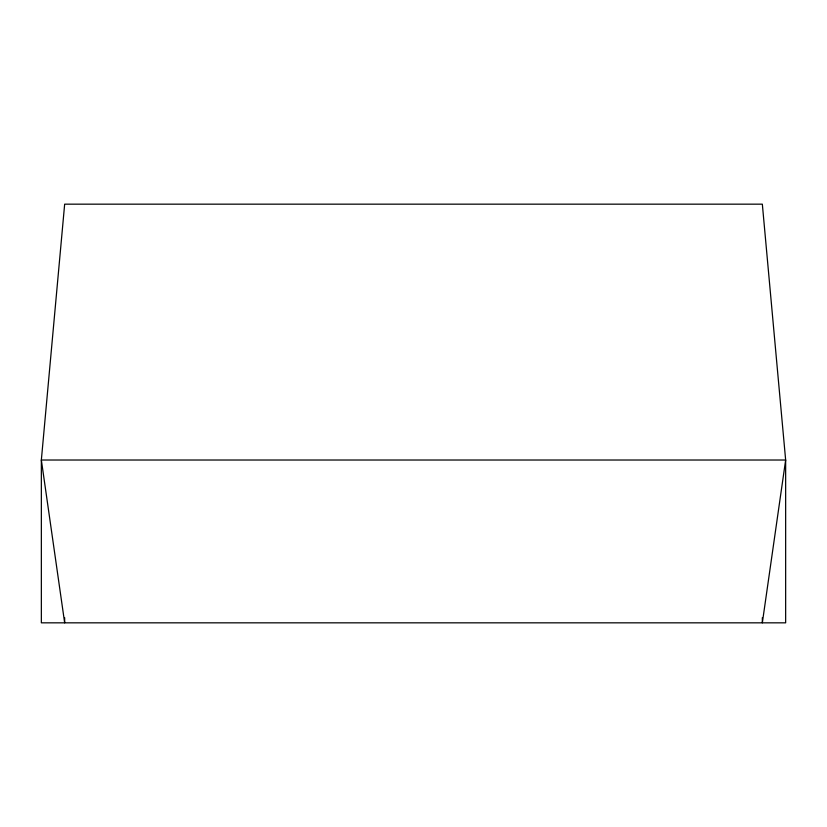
<?xml version="1.0" encoding="UTF-8"?>
<svg xmlns="http://www.w3.org/2000/svg" width="827" height="827" viewBox="0 0 827 827"><rect width="100%" height="100%" fill="white"/><g stroke="black" fill="none" stroke-linecap="round" stroke-linejoin="round"><path stroke-width="1.24" d="M762.339 617.666L762.339 622.834L785.65 460.019L762.339 204.166L64.661 204.166L41.35 460.019L41.35 622.834L785.65 622.834L785.65 460.019L41.35 460.019L64.661 622.834L64.661 617.666"/></g></svg>
